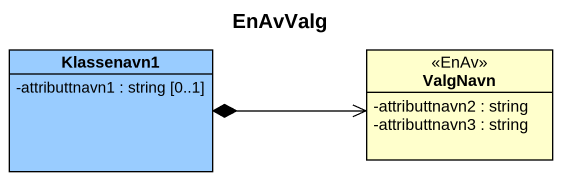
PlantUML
@startuml
title EnAvValg
hide circle
hide empty members
skinparam classAttributeIconSize 0
class Klassenavn1 #99CCFF {
  -attributtnavn1 : string [0..1]
}
class ValgNavn <<EnAv>> #FFFFCC {
  -attributtnavn2 : string
  -attributtnavn3 : string
}
Klassenavn1 *-right-> ValgNavn
@enduml
